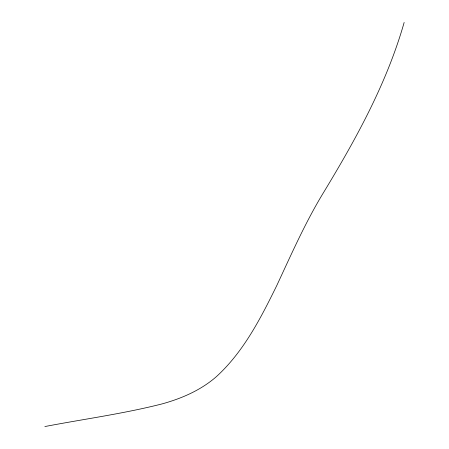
<?xml version="1.0" encoding="UTF-8"?>
<svg xmlns="http://www.w3.org/2000/svg" width="449" height="449" viewBox="0 0 449 449"><rect width="100%" height="100%" fill="white"/><g stroke="black" fill="none" stroke-linecap="round" stroke-linejoin="round"><path stroke-width="0.67" d="M404.151 22.45C386.724 83.632 355.731 139.538 322.898 193.598C305.079 223.046 291.21 254.577 276.696 285.71C260.661 318.307 243.644 351.724 216.469 376.571C201 390.13 181.834 398.431 162.184 403.881C123.554 413.737 83.969 419.052 44.849 426.55"/></g></svg>
